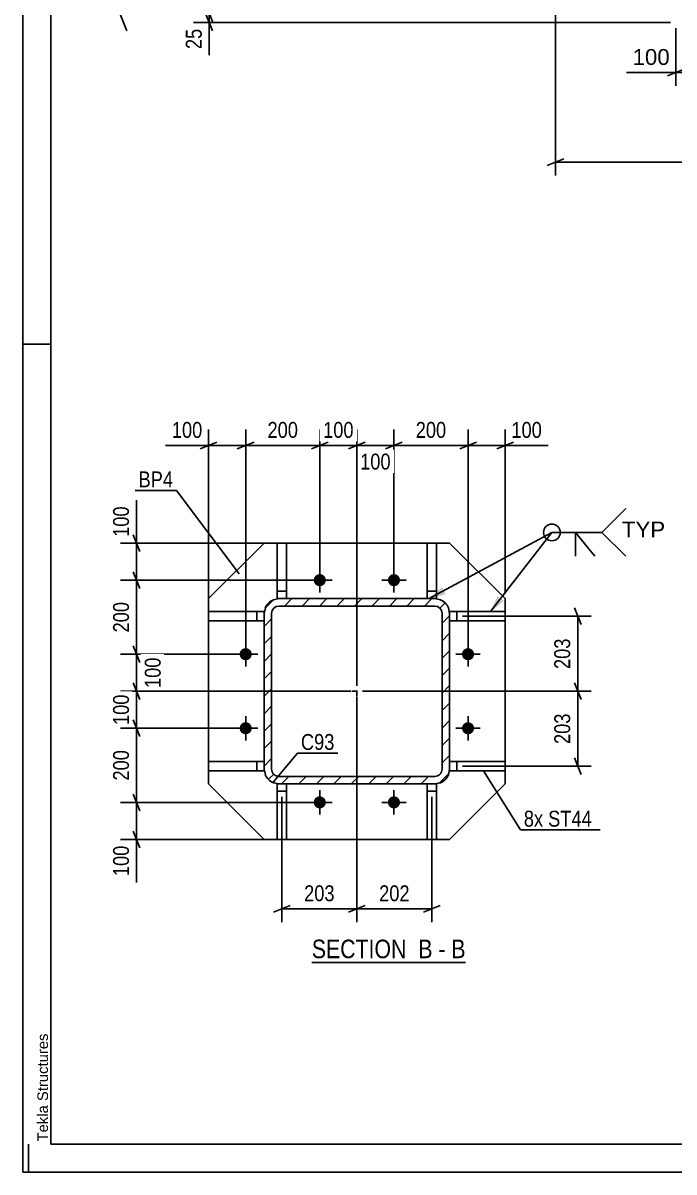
# Model space of a CAD drawing. Header units: millimetres. Extents: x 0 to 841, y 0 to 594.
# Drawn here: x 0 to 117.1, y 0 to 206.8 of the extents above; entities that cross this region are included whole.
import ezdxf

# ---------------------------------------------------------------- set-up
doc = ezdxf.new("R2010")
doc.units = ezdxf.units.MM
doc.linetypes.add('DXK_LINE_DOT2', pattern=[3.9198, 1.9599, -1.9599])
doc.linetypes.add('DXK_LINE_DOT3', pattern=[5.9187, 2.979, -0.9799, 0.9799, -0.9799])
doc.styles.add('Arial', font='ARIAL.TTF', dxfattribs={"height": 0.2})
doc.styles.add('Arial Narrow', font='ARIALN.TTF', dxfattribs={"height": 0.2})

# ---------------------------------------------------------------- blocks, each defined once
blk = doc.blocks.new('Unknown-284933746-1132')
at = {"color": 5, "linetype": 'Continuous'}
for p, q in [((0, 594), (0, 0)), ((5, 589), (5, 5)), ((5, 149), (0, 149)), ((1, 0), (1, 5)), ((5, 5), (836, 5)), ((0, 0), (841, 0))]:
    blk.add_line(p, q, dxfattribs=at)
at = {"color": 174, "linetype": 'Continuous', "style": 'Arial'}
blk.add_text('Tekla Structures', height=1.9102, rotation=90, dxfattribs=at).set_placement((4.5, 5.5))
blk = doc.blocks.new('Unknown-284933746-11 - 1245')
at = {"color": 6, "linetype": 'Continuous'}
blk.add_line((51.95, 37.74), (79.6, 37.74), dxfattribs=at)
at = {"color": 0, "linetype": 'Continuous'}
for points in [[(70.06, 38.49), (70.06, 41.99), (51.95, 41.99), (51.95, 38.49)], [(73.67, 38.49), (73.67, 41.99), (71.11, 41.99), (71.11, 38.49)], [(75.99, 38.49), (75.99, 41.99), (74.72, 41.99), (74.72, 38.49)], [(79.6, 38.49), (79.6, 41.99), (77.04, 41.99), (77.04, 38.49)]]:
    blk.add_wipeout(points, dxfattribs=at)
at = {"color": 7, "linetype": 'Continuous', "style": 'Arial Narrow'}
for s, p in [('SECTION ', (51.95, 38.49)), ('B', (71.11, 38.49)), ('B', (77.04, 38.49)), ('-', (74.72, 38.49))]:
    blk.add_text(s, height=3.34, dxfattribs=at).set_placement(p)
blk = doc.blocks.new('Part-284933746-1396 - 1245')
at = {"color": 2, "linetype": 'Continuous'}
for p, q in [((86.72, 73.88), (76.72, 73.88)), ((76.72, 72.21), (76.72, 72.54)), ((78.05, 72.21), (78.05, 73.88)), ((86.72, 72.21), (86.72, 73.88)), ((86.72, 72.21), (76.72, 72.21))]:
    blk.add_line(p, q, dxfattribs=at)
at = {"color": 7, "linetype": 'DXK_LINE_DOT2'}
for p in [(76.72, 73.88), (76.72, 72.54)]:
    blk.add_line(p, (76.72, 73.88), dxfattribs=at)
blk = doc.blocks.new('Part-284933746-1332 - 1245')
at = {"linetype": 'Continuous'}
h = blk.add_hatch(dxfattribs=at)
h.set_pattern_fill('', scale=0.7, style=0, pattern_type=0)
h.set_pattern_definition([(45, (45.031, 103.0072), (-1.57154, 1.57154), [])])
h.paths.add_polyline_path([(46.05, 103.21), (45.03, 103.01), (44.17, 102.43), (43.59, 101.56), (43.38, 100.54), (43.38, 72.54), (43.59, 71.52), (44.17, 70.66), (45.03, 70.08), (46.05, 69.88), (74.05, 69.88), (75.07, 70.08), (75.94, 70.66), (76.52, 71.52), (76.72, 72.54), (76.72, 100.54), (76.52, 101.56), (75.94, 102.43), (75.07, 103.01), (74.05, 103.21)])
h.paths.add_polyline_path([(74.56, 101.78), (74.99, 101.49), (75.28, 101.05), (75.38, 100.54), (75.38, 72.54), (75.28, 72.03), (74.99, 71.6), (74.56, 71.31), (74.05, 71.21), (46.05, 71.21), (45.54, 71.31), (45.11, 71.6), (44.82, 72.03), (44.72, 72.54), (44.72, 100.54), (44.82, 101.05), (45.11, 101.49), (45.54, 101.78), (46.05, 101.88), (74.05, 101.88)])
at = {"color": 7, "linetype": 'DXK_LINE_DOT2'}
for p, q in [((43.38, 100.54), (43.59, 101.56)), ((45.03, 103.01), (46.05, 103.21)), ((46.05, 101.88), (45.54, 101.78)), ((46.05, 103.21), (74.05, 103.21)), ((46.05, 101.88), (74.05, 101.88)), ((74.05, 103.21), (75.07, 103.01)), ((74.56, 101.78), (74.05, 101.88)), ((76.52, 101.56), (76.72, 100.54)), ((43.38, 72.54), (43.38, 100.54)), ((44.82, 101.05), (44.72, 100.54)), ((44.72, 72.54), (44.72, 100.54)), ((75.38, 100.54), (75.28, 101.05)), ((75.38, 72.54), (75.38, 100.54)), ((76.72, 72.54), (76.72, 100.54)), ((43.59, 71.52), (43.38, 72.54)), ((44.72, 72.54), (44.82, 72.03)), ((75.28, 72.03), (75.38, 72.54)), ((76.72, 72.54), (76.52, 71.52)), ((45.54, 71.31), (46.05, 71.21)), ((46.05, 71.21), (74.05, 71.21)), ((74.05, 71.21), (74.56, 71.31)), ((46.05, 69.88), (45.03, 70.08)), ((46.05, 69.88), (74.05, 69.88)), ((75.07, 70.08), (74.05, 69.88))]:
    blk.add_line(p, q, dxfattribs=at)
at = {"color": 2, "linetype": 'Continuous'}
for p, q in [((43.59, 101.56), (43.38, 100.54)), ((46.05, 103.21), (45.03, 103.01)), ((45.54, 101.78), (46.05, 101.88)), ((46.05, 103.21), (74.05, 103.21)), ((46.05, 101.88), (74.05, 101.88)), ((75.07, 103.01), (74.05, 103.21)), ((74.05, 101.88), (74.56, 101.78)), ((76.72, 100.54), (76.52, 101.56)), ((43.38, 72.54), (43.38, 100.54)), ((44.72, 100.54), (44.82, 101.05)), ((44.72, 72.54), (44.72, 100.54)), ((75.28, 101.05), (75.38, 100.54)), ((75.38, 72.54), (75.38, 100.54)), ((76.72, 72.54), (76.72, 100.54)), ((43.38, 72.54), (43.59, 71.52)), ((44.82, 72.03), (44.72, 72.54)), ((75.38, 72.54), (75.28, 72.03)), ((76.52, 71.52), (76.72, 72.54)), ((46.05, 71.21), (45.54, 71.31)), ((46.05, 71.21), (74.05, 71.21)), ((74.56, 71.31), (74.05, 71.21)), ((45.03, 70.08), (46.05, 69.88)), ((46.05, 69.88), (74.05, 69.88)), ((74.05, 69.88), (75.07, 70.08))]:
    blk.add_line(p, q, dxfattribs=at)
at = {"color": 7, "linetype": 'DXK_LINE_DOT3'}
for p, q in [((60.05, 96.54), (60.05, 76.54)), ((70.05, 86.54), (50.05, 86.54))]:
    blk.add_line(p, q, dxfattribs=at)
at = {"color": 7, "linetype": 'DXK_LINE_DOT2'}
for centre, radius, start, end in [((46.05, 100.54), 2.67, 112.5, 157.5), ((46.05, 100.54), 1.33, 112.5, 157.5), ((74.05, 100.54), 1.33, 22.5, 67.5), ((74.05, 100.54), 2.67, 22.5, 67.5), ((46.05, 72.54), 2.67, 202.5, 247.5), ((46.05, 72.54), 1.33, 202.5, 247.5), ((74.05, 72.54), 1.33, 292.5, 337.5), ((74.05, 72.54), 2.67, 292.5, 337.5)]:
    blk.add_arc(centre, radius, start, end, dxfattribs=at)
at = {"color": 2, "linetype": 'Continuous'}
for centre, radius, start, end in [((46.05, 100.54), 2.67, 112.5, 157.5), ((46.05, 100.54), 1.33, 112.5, 157.5), ((74.05, 100.54), 1.33, 22.5, 67.5), ((74.05, 100.54), 2.67, 22.5, 67.5), ((46.05, 72.54), 2.67, 202.5, 247.5), ((46.05, 72.54), 1.33, 202.5, 247.5), ((74.05, 72.54), 1.33, 292.5, 337.5), ((74.05, 72.54), 2.67, 292.5, 337.5)]:
    blk.add_arc(centre, radius, start, end, dxfattribs=at)
blk = doc.blocks.new('Bolt-284933746-1316 - 1245')
at = {"linetype": 'Continuous'}
for points in [[(54.48, 106.54, -1), (52.28, 106.54, -1)], [(67.82, 106.54, -1), (65.62, 106.54, -1)], [(41.15, 93.21, -1), (38.95, 93.21, -1)], [(81.15, 93.21, -1), (78.95, 93.21, -1)], [(41.15, 79.88, -1), (38.95, 79.88, -1)], [(81.15, 79.88, -1), (78.95, 79.88, -1)], [(54.48, 66.54, -1), (52.28, 66.54, -1)], [(67.82, 66.54, -1), (65.62, 66.54, -1)]]:
    blk.add_hatch(color=1, dxfattribs=at).paths.add_polyline_path(points)
at = {"color": 1, "linetype": 'Continuous'}
for p, q in [((53.38, 108.74), (53.38, 104.34)), ((66.72, 108.74), (66.72, 104.34)), ((55.58, 106.54), (51.18, 106.54)), ((68.92, 106.54), (64.52, 106.54)), ((40.05, 95.41), (40.05, 91.01)), ((80.05, 95.41), (80.05, 91.01)), ((42.25, 93.21), (37.85, 93.21)), ((82.25, 93.21), (77.85, 93.21)), ((40.05, 82.08), (40.05, 77.68)), ((80.05, 82.08), (80.05, 77.68)), ((42.25, 79.88), (37.85, 79.88)), ((82.25, 79.88), (77.85, 79.88)), ((53.38, 68.74), (53.38, 64.34)), ((66.72, 68.74), (66.72, 64.34)), ((55.58, 66.54), (51.18, 66.54)), ((68.92, 66.54), (64.52, 66.54))]:
    blk.add_line(p, q, dxfattribs=at)
blk = doc.blocks.new('Part-284933746-1391 - 1245')
at = {"color": 2, "linetype": 'Continuous'}
for p, q in [((45.72, 59.88), (45.72, 69.88)), ((45.72, 69.88), (46.05, 69.88)), ((45.72, 68.54), (47.38, 68.54)), ((47.38, 69.88), (47.38, 59.88)), ((47.38, 59.88), (45.72, 59.88))]:
    blk.add_line(p, q, dxfattribs=at)
at = {"color": 7, "linetype": 'DXK_LINE_DOT2'}
blk.add_line((47.38, 69.88), (46.05, 69.88), dxfattribs=at)
blk = doc.blocks.new('Part-284933746-1386 - 1245')
at = {"color": 2, "linetype": 'Continuous'}
for p, q in [((76.72, 100.88), (76.72, 100.55)), ((76.72, 100.88), (86.72, 100.88)), ((78.05, 100.88), (78.05, 99.21)), ((86.72, 100.88), (86.72, 99.21)), ((86.72, 99.21), (76.72, 99.21))]:
    blk.add_line(p, q, dxfattribs=at)
at = {"color": 7, "linetype": 'DXK_LINE_DOT2'}
for p in [(76.72, 100.55), (76.72, 99.21)]:
    blk.add_line(p, (76.72, 99.21), dxfattribs=at)
blk = doc.blocks.new('Part-284933746-1366 - 1245')
at = {"color": 2, "linetype": 'Continuous'}
for p, q in [((33.38, 103.21), (43.38, 113.21)), ((43.38, 113.21), (45.72, 113.21)), ((72.72, 113.21), (47.38, 113.21)), ((76.72, 113.21), (74.38, 113.21)), ((86.72, 103.21), (76.72, 113.21)), ((33.38, 103.21), (33.38, 100.88)), ((86.72, 69.88), (86.72, 103.21)), ((33.38, 99.21), (33.38, 73.88)), ((33.38, 69.87), (33.38, 72.21)), ((43.38, 59.88), (33.38, 69.87)), ((86.72, 69.88), (76.72, 59.88)), ((45.72, 59.88), (43.38, 59.88)), ((72.72, 59.88), (47.38, 59.88)), ((76.72, 59.88), (74.38, 59.88))]:
    blk.add_line(p, q, dxfattribs=at)
at = {"color": 7, "linetype": 'DXK_LINE_DOT2'}
for p, q in [((45.72, 113.21), (47.38, 113.21)), ((74.38, 113.21), (72.72, 113.21)), ((33.38, 100.88), (33.38, 99.21)), ((33.38, 72.21), (33.38, 73.88)), ((45.72, 59.88), (47.38, 59.88)), ((74.38, 59.88), (72.72, 59.88))]:
    blk.add_line(p, q, dxfattribs=at)
blk = doc.blocks.new('Part-284933746-1381 - 1245')
at = {"color": 2, "linetype": 'Continuous'}
for p, q in [((45.72, 103.21), (45.72, 113.21)), ((45.72, 113.21), (47.38, 113.21)), ((47.38, 113.21), (47.38, 103.21)), ((45.72, 104.54), (47.38, 104.54)), ((45.72, 103.21), (46.05, 103.21))]:
    blk.add_line(p, q, dxfattribs=at)
at = {"color": 7, "linetype": 'DXK_LINE_DOT2'}
blk.add_line((47.38, 103.21), (46.05, 103.21), dxfattribs=at)
blk = doc.blocks.new('Part-284933746-1401 - 1245')
at = {"color": 2, "linetype": 'Continuous'}
for p, q in [((72.72, 113.21), (72.72, 103.21)), ((74.38, 113.21), (72.72, 113.21)), ((74.38, 113.21), (74.38, 103.21)), ((74.38, 104.54), (72.72, 104.54)), ((74.38, 103.21), (74.05, 103.21))]:
    blk.add_line(p, q, dxfattribs=at)
at = {"color": 7, "linetype": 'DXK_LINE_DOT2'}
blk.add_line((72.72, 103.21), (74.05, 103.21), dxfattribs=at)
blk = doc.blocks.new('Part-284933746-1406 - 1245')
at = {"color": 2, "linetype": 'Continuous'}
for p, q in [((33.38, 100.88), (33.38, 99.21)), ((33.38, 100.88), (43.38, 100.88)), ((42.05, 100.88), (42.05, 99.21)), ((43.38, 100.88), (43.38, 99.21)), ((33.38, 99.21), (43.38, 99.21))]:
    blk.add_line(p, q, dxfattribs=at)
blk = doc.blocks.new('Part-284933746-1411 - 1245')
at = {"color": 2, "linetype": 'Continuous'}
for p, q in [((72.72, 59.88), (72.72, 69.88)), ((74.38, 68.54), (72.72, 68.54)), ((74.05, 69.88), (74.38, 69.88)), ((74.38, 69.88), (74.38, 59.88)), ((74.38, 59.88), (72.72, 59.88))]:
    blk.add_line(p, q, dxfattribs=at)
at = {"color": 7, "linetype": 'DXK_LINE_DOT2'}
blk.add_line((74.05, 69.88), (72.72, 69.88), dxfattribs=at)
blk = doc.blocks.new('Part-284933746-1416 - 1245')
at = {"color": 2, "linetype": 'Continuous'}
for p, q in [((33.38, 72.21), (33.38, 73.88)), ((33.38, 73.88), (43.38, 73.88)), ((42.05, 72.21), (42.05, 73.88)), ((43.38, 73.88), (43.38, 72.21)), ((43.38, 72.21), (33.38, 72.21))]:
    blk.add_line(p, q, dxfattribs=at)
blk = doc.blocks.new('StraightDimension-284933746-1509 - 1245')
at = {"color": 7, "linetype": 'Continuous'}
for p, q in [((100.37, 85.04), (99.17, 88.04)), ((61.05, 86.54), (102.17, 86.54)), ((99.77, 73.04), (99.77, 86.54)), ((99.17, 74.54), (100.37, 71.54)), ((79.05, 73.04), (102.17, 73.04))]:
    blk.add_line(p, q, dxfattribs=at)
at = {"color": 0}
blk.add_wipeout([(99.02, 83.14), (94.82, 83.14), (94.82, 76.45), (99.02, 76.45)], dxfattribs=at)
at = {"color": 3, "style": 'Arial Narrow'}
blk.add_text('203', height=2.863, rotation=90.0002, dxfattribs=at).set_placement((98.42, 77.05))
blk = doc.blocks.new('StraightDimension-284933746-14906 - 1245')
at = {"color": 7, "linetype": 'Continuous'}
for p, q in [((66.72, 107.54), (66.72, 133.65)), ((80.05, 94.21), (80.05, 133.65)), ((68.22, 131.4), (65.22, 130.2)), ((66.72, 130.8), (80.05, 130.8)), ((78.55, 130.2), (81.55, 131.4))]:
    blk.add_line(p, q, dxfattribs=at)
at = {"color": 0}
blk.add_wipeout([(76.73, 131.55), (76.73, 135.75), (70.04, 135.75), (70.04, 131.55)], dxfattribs=at)
at = {"color": 3, "style": 'Arial Narrow'}
blk.add_text('200', height=2.863, dxfattribs=at).set_placement((70.64, 132.15))
blk = doc.blocks.new('StraightDimension-284933746-14909 - 1245')
at = {"color": 7, "linetype": 'Continuous'}
for p, q in [((40.05, 94.21), (40.05, 133.65)), ((53.38, 107.54), (53.38, 133.65)), ((41.55, 131.4), (38.55, 130.2)), ((40.05, 130.8), (53.38, 130.8)), ((51.88, 130.2), (54.88, 131.4))]:
    blk.add_line(p, q, dxfattribs=at)
at = {"color": 0}
blk.add_wipeout([(50.06, 131.55), (50.06, 135.75), (43.38, 135.75), (43.38, 131.55)], dxfattribs=at)
at = {"color": 3, "style": 'Arial Narrow'}
blk.add_text('200', height=2.863, dxfattribs=at).set_placement((43.98, 132.15))
blk = doc.blocks.new('StraightDimension-284933746-1498 - 1245')
at = {"color": 7, "linetype": 'Continuous'}
for p, q in [((100.37, 98.54), (99.17, 101.54)), ((79.05, 100.04), (102.17, 100.04)), ((99.77, 86.54), (99.77, 100.04)), ((99.17, 88.04), (100.37, 85.04)), ((61.05, 86.54), (102.17, 86.54))]:
    blk.add_line(p, q, dxfattribs=at)
at = {"color": 0}
blk.add_wipeout([(99.02, 96.64), (94.82, 96.64), (94.82, 89.95), (99.02, 89.95)], dxfattribs=at)
at = {"color": 3, "style": 'Arial Narrow'}
blk.add_text('203', height=2.863, rotation=90.0002, dxfattribs=at).set_placement((98.42, 90.55))
blk = doc.blocks.new('StraightDimension-284933746-1517 - 1245')
at = {"color": 7, "linetype": 'Continuous'}
for p, q in [((60.05, 85.54), (60.05, 44.99)), ((73.55, 67.54), (73.55, 44.99)), ((61.55, 47.99), (58.55, 46.79)), ((72.05, 46.79), (75.05, 47.99)), ((60.05, 47.39), (73.55, 47.39))]:
    blk.add_line(p, q, dxfattribs=at)
at = {"color": 0}
blk.add_wipeout([(70.14, 48.14), (70.14, 52.34), (63.46, 52.34), (63.46, 48.14)], dxfattribs=at)
at = {"color": 3, "style": 'Arial Narrow'}
blk.add_text('202', height=2.863, dxfattribs=at).set_placement((64.06, 48.74))
blk = doc.blocks.new('StraightDimension-284933746-1526 - 1245')
at = {"color": 7, "linetype": 'Continuous'}
for p, q in [((60.05, 85.54), (60.05, 44.99)), ((46.55, 67.54), (46.55, 44.99)), ((48.05, 47.99), (45.05, 46.79)), ((58.55, 46.79), (61.55, 47.99)), ((46.55, 47.39), (60.05, 47.39))]:
    blk.add_line(p, q, dxfattribs=at)
at = {"color": 0}
blk.add_wipeout([(56.64, 48.14), (56.64, 52.34), (49.96, 52.34), (49.96, 48.14)], dxfattribs=at)
at = {"color": 3, "style": 'Arial Narrow'}
blk.add_text('203', height=2.863, dxfattribs=at).set_placement((50.56, 48.74))
blk = doc.blocks.new('StraightDimension-284933746-14905 - 1245')
at = {"color": 7, "linetype": 'Continuous'}
for p, q in [((80.05, 94.21), (80.05, 133.65)), ((86.72, 104.21), (86.72, 133.65)), ((78.55, 130.2), (81.55, 131.4)), ((80.05, 130.8), (86.72, 130.8)), ((88.22, 131.4), (85.22, 130.2))]:
    blk.add_line(p, q, dxfattribs=at)
at = {"color": 0}
blk.add_wipeout([(93.93, 131.55), (93.93, 135.75), (87.24, 135.75), (87.24, 131.55)], dxfattribs=at)
at = {"color": 7, "linetype": 'Continuous'}
blk.add_line((86.72, 130.8), (94.45, 130.8), dxfattribs=at)
blk.add_line((86.72, 130.8), (94.45, 130.8), dxfattribs=at)
at = {"color": 3, "style": 'Arial Narrow'}
blk.add_text('100', height=2.863, dxfattribs=at).set_placement((87.84, 132.15))
blk = doc.blocks.new('StraightDimension-284933746-14907 - 1245')
at = {"color": 7, "linetype": 'Continuous'}
for p, q in [((60.05, 87.54), (60.05, 133.2)), ((66.72, 107.54), (66.72, 133.2)), ((58.55, 130.2), (61.55, 131.4)), ((60.05, 130.8), (66.72, 130.8)), ((68.22, 131.4), (65.22, 130.2))]:
    blk.add_line(p, q, dxfattribs=at)
at = {"color": 0}
blk.add_wipeout([(66.73, 125.85), (66.73, 130.05), (60.04, 130.05), (60.04, 125.85)], dxfattribs=at)
at = {"color": 3, "style": 'Arial Narrow'}
blk.add_text('100', height=2.863, dxfattribs=at).set_placement((60.64, 126.45))
blk = doc.blocks.new('StraightDimension-284933746-14908 - 1245')
at = {"color": 7, "linetype": 'Continuous'}
for p, q in [((53.38, 107.54), (53.38, 133.65)), ((60.05, 87.54), (60.05, 133.65)), ((51.88, 130.2), (54.88, 131.4)), ((53.38, 130.8), (60.05, 130.8)), ((61.55, 131.4), (58.55, 130.2))]:
    blk.add_line(p, q, dxfattribs=at)
at = {"color": 0}
blk.add_wipeout([(60.06, 131.55), (60.06, 135.75), (53.38, 135.75), (53.38, 131.55)], dxfattribs=at)
at = {"color": 3, "style": 'Arial Narrow'}
blk.add_text('100', height=2.863, dxfattribs=at).set_placement((53.98, 132.15))
blk = doc.blocks.new('StraightDimension-284933746-14910 - 1245')
at = {"color": 7, "linetype": 'Continuous'}
for p, q in [((33.38, 101.88), (33.38, 133.65)), ((40.05, 94.21), (40.05, 133.65)), ((31.88, 130.2), (34.88, 131.4)), ((33.38, 130.8), (40.05, 130.8)), ((41.55, 131.4), (38.55, 130.2))]:
    blk.add_line(p, q, dxfattribs=at)
at = {"color": 0}
blk.add_wipeout([(32.86, 131.55), (32.86, 135.75), (26.17, 135.75), (26.17, 131.55)], dxfattribs=at)
at = {"color": 7, "linetype": 'Continuous'}
blk.add_line((33.38, 130.8), (25.65, 130.8), dxfattribs=at)
blk.add_line((33.38, 130.8), (25.65, 130.8), dxfattribs=at)
at = {"color": 3, "style": 'Arial Narrow'}
blk.add_text('100', height=2.863, dxfattribs=at).set_placement((26.77, 132.15))
blk = doc.blocks.new('StraightDimension-284933746-14958 - 1245')
at = {"color": 7, "linetype": 'Continuous'}
for p, q in [((19.81, 114.71), (21.01, 111.71)), ((71.72, 113.21), (17.56, 113.21)), ((20.41, 106.54), (20.41, 113.21)), ((21.01, 105.04), (19.81, 108.04)), ((52.38, 106.54), (17.56, 106.54))]:
    blk.add_line(p, q, dxfattribs=at)
at = {"color": 0}
blk.add_wipeout([(19.66, 120.42), (15.46, 120.42), (15.46, 113.74), (19.66, 113.74)], dxfattribs=at)
at = {"color": 7, "linetype": 'Continuous'}
blk.add_line((20.41, 113.21), (20.41, 120.94), dxfattribs=at)
blk.add_line((20.41, 113.21), (20.41, 120.94), dxfattribs=at)
at = {"color": 3, "style": 'Arial Narrow'}
blk.add_text('100', height=2.863, rotation=90.0002, dxfattribs=at).set_placement((19.06, 114.34))
blk = doc.blocks.new('StraightDimension-284933746-14959 - 1245')
at = {"color": 7, "linetype": 'Continuous'}
for p, q in [((21.01, 105.04), (19.81, 108.04)), ((52.38, 106.54), (17.56, 106.54)), ((20.41, 93.21), (20.41, 106.54)), ((39.05, 93.21), (17.56, 93.21)), ((19.81, 94.71), (21.01, 91.71))]:
    blk.add_line(p, q, dxfattribs=at)
at = {"color": 0}
blk.add_wipeout([(19.66, 103.22), (15.46, 103.22), (15.46, 96.53), (19.66, 96.53)], dxfattribs=at)
at = {"color": 3, "style": 'Arial Narrow'}
blk.add_text('200', height=2.863, rotation=90.0002, dxfattribs=at).set_placement((19.06, 97.13))
blk = doc.blocks.new('StraightDimension-284933746-14960 - 1245')
at = {"color": 7, "linetype": 'Continuous'}
for p, q in [((39.05, 93.21), (18.01, 93.21)), ((19.81, 94.71), (21.01, 91.71)), ((20.41, 86.54), (20.41, 93.21)), ((21.01, 85.04), (19.81, 88.04)), ((59.05, 86.54), (18.01, 86.54))]:
    blk.add_line(p, q, dxfattribs=at)
at = {"color": 0}
blk.add_wipeout([(25.36, 93.22), (21.16, 93.22), (21.16, 86.53), (25.36, 86.53)], dxfattribs=at)
at = {"color": 3, "style": 'Arial Narrow'}
blk.add_text('100', height=2.863, rotation=90.0002, dxfattribs=at).set_placement((24.76, 87.13))
blk = doc.blocks.new('StraightDimension-284933746-14961 - 1245')
at = {"color": 7, "linetype": 'Continuous'}
for p, q in [((19.81, 88.04), (21.01, 85.04)), ((59.05, 86.54), (17.56, 86.54)), ((20.41, 79.88), (20.41, 86.54)), ((21.01, 78.38), (19.81, 81.38)), ((39.05, 79.88), (17.56, 79.88))]:
    blk.add_line(p, q, dxfattribs=at)
at = {"color": 0}
blk.add_wipeout([(19.66, 86.55), (15.46, 86.55), (15.46, 79.87), (19.66, 79.87)], dxfattribs=at)
at = {"color": 3, "style": 'Arial Narrow'}
blk.add_text('100', height=2.863, rotation=90.0002, dxfattribs=at).set_placement((19.06, 80.47))
blk = doc.blocks.new('StraightDimension-284933746-14962 - 1245')
at = {"color": 7, "linetype": 'Continuous'}
for p, q in [((21.01, 78.38), (19.81, 81.38)), ((39.05, 79.88), (17.56, 79.88)), ((20.41, 66.54), (20.41, 79.88)), ((52.38, 66.54), (17.56, 66.54)), ((19.81, 68.04), (21.01, 65.04))]:
    blk.add_line(p, q, dxfattribs=at)
at = {"color": 0}
blk.add_wipeout([(19.66, 76.55), (15.46, 76.55), (15.46, 69.87), (19.66, 69.87)], dxfattribs=at)
at = {"color": 3, "style": 'Arial Narrow'}
blk.add_text('200', height=2.863, rotation=90.0002, dxfattribs=at).set_placement((19.06, 70.47))
blk = doc.blocks.new('StraightDimension-284933746-14963 - 1245')
at = {"color": 7, "linetype": 'Continuous'}
for p, q in [((52.38, 66.54), (17.56, 66.54)), ((19.81, 68.04), (21.01, 65.04)), ((20.41, 59.88), (20.41, 66.54)), ((21.01, 58.38), (19.81, 61.38)), ((71.72, 59.88), (17.56, 59.88))]:
    blk.add_line(p, q, dxfattribs=at)
at = {"color": 0}
blk.add_wipeout([(19.66, 59.35), (15.46, 59.35), (15.46, 52.67), (19.66, 52.67)], dxfattribs=at)
at = {"color": 7, "linetype": 'Continuous'}
blk.add_line((20.41, 59.88), (20.41, 52.14), dxfattribs=at)
blk.add_line((20.41, 59.88), (20.41, 52.14), dxfattribs=at)
at = {"color": 3, "style": 'Arial Narrow'}
blk.add_text('100', height=2.863, rotation=90.0002, dxfattribs=at).set_placement((19.06, 53.27))
blk = doc.blocks.new('StraightDimension-284933746-2266 - 1979')
at = {"color": 7, "linetype": 'Continuous'}
for p, q in [((117.44, 205.92), (117.44, 195.53)), ((124.11, 206.76), (124.11, 195.53)), ((115.94, 197.33), (118.94, 198.53)), ((117.44, 197.93), (124.11, 197.93)), ((125.61, 198.53), (122.61, 197.33))]:
    blk.add_line(p, q, dxfattribs=at)
at = {"color": 0}
blk.add_wipeout([(116.91, 198.68), (116.91, 202.88), (109.04, 202.88), (109.04, 198.68)], dxfattribs=at)
at = {"color": 7, "linetype": 'Continuous'}
blk.add_line((117.44, 197.93), (108.52, 197.93), dxfattribs=at)
blk.add_line((117.44, 197.93), (108.52, 197.93), dxfattribs=at)
at = {"color": 3, "style": 'Arial'}
blk.add_text('100', height=2.865, dxfattribs=at).set_placement((109.64, 199.28))
blk = doc.blocks.new('StraightDimension-284933746-2323 - 1979')
at = {"color": 7, "linetype": 'Continuous'}
for p, q in [((95.77, 244.4), (95.77, 179.39)), ((194.1, 244.4), (194.1, 179.39)), ((97.27, 182.39), (94.27, 181.19)), ((192.6, 181.19), (195.6, 182.39)), ((95.77, 181.79), (194.1, 181.79))]:
    blk.add_line(p, q, dxfattribs=at)
at = {"color": 0}
blk.add_wipeout([(149.98, 182.54), (149.98, 186.74), (139.89, 186.74), (139.89, 182.54)], dxfattribs=at)
at = {"color": 3, "style": 'Arial'}
blk.add_text('1475', height=2.865, dxfattribs=at).set_placement((140.49, 183.14))
blk = doc.blocks.new('StraightDimension-284933746-2587 - 1979')
at = {"color": 7, "linetype": 'Continuous'}
for p, q in [((32.89, 210.09), (34.09, 207.09)), ((116.44, 208.59), (30.64, 208.59)), ((116.44, 206.92), (30.64, 206.92)), ((34.09, 205.42), (32.89, 208.42)), ((33.49, 206.92), (33.49, 208.59))]:
    blk.add_line(p, q, dxfattribs=at)
at = {"color": 0}
blk.add_wipeout([(32.74, 206.4), (28.54, 206.4), (28.54, 201.54), (32.74, 201.54)], dxfattribs=at)
at = {"color": 7, "linetype": 'Continuous'}
blk.add_line((33.49, 206.92), (33.49, 201.02), dxfattribs=at)
blk.add_line((33.49, 206.92), (33.49, 201.02), dxfattribs=at)
at = {"color": 3, "style": 'Arial Narrow'}
blk.add_text('25', height=2.863, rotation=90.0002, dxfattribs=at).set_placement((32.14, 202.14))
blk = doc.blocks.new('StraightDimension-284933746-10534 - 1979')
at = {"color": 7, "linetype": 'Continuous'}
blk.add_line((17.47, 208.42), (18.67, 205.42), dxfattribs=at)
blk = doc.blocks.new('MarkSet-284933746-1642 - 1245')
at = {"color": 0}
blk.add_wipeout([(93.55, 62.17), (93.55, 65.17), (90.08, 65.17), (90.08, 62.17)], dxfattribs=at)
blk.add_wipeout([(93.55, 62.17), (93.55, 65.17), (90.08, 65.17), (90.08, 62.17)], dxfattribs=at)
at = {"color": 30, "linetype": 'Continuous'}
blk.add_line((82.8, 72.21), (89.48, 61.57), dxfattribs=at)
at = {"color": 0}
blk.add_wipeout([(102.3, 62.17), (102.3, 65.17), (94.45, 65.17), (94.45, 62.17)], dxfattribs=at)
blk.add_wipeout([(102.3, 62.17), (102.3, 65.17), (94.45, 65.17), (94.45, 62.17)], dxfattribs=at)
at = {"color": 30, "linetype": 'Continuous'}
blk.add_line((89.48, 61.57), (103.8, 61.57), dxfattribs=at)
at = {"color": 3, "style": 'Arial Narrow'}
for s, p in [('8x', (90.08, 62.17)), ('ST44', (94.45, 62.17))]:
    blk.add_text(s, height=2.863, dxfattribs=at).set_placement(p)
blk = doc.blocks.new('Mark-284933746-1327 - 1245')
at = {"color": 0}
blk.add_wipeout([(56.02, 75.98), (56.02, 78.98), (49.99, 78.98), (49.99, 75.98)], dxfattribs=at)
blk.add_wipeout([(56.02, 75.98), (56.02, 78.98), (49.99, 78.98), (49.99, 75.98)], dxfattribs=at)
at = {"color": 30, "linetype": 'Continuous'}
for p, q in [((45.08, 70.22), (49.39, 75.38)), ((49.39, 75.38), (56.62, 75.38))]:
    blk.add_line(p, q, dxfattribs=at)
at = {"color": 3, "style": 'Arial Narrow'}
blk.add_text('C93', height=2.863, dxfattribs=at).set_placement((49.99, 75.98))
blk = doc.blocks.new('Mark-284933746-1362 - 1245')
at = {"color": 0}
blk.add_wipeout([(26.99, 123.25), (26.99, 126.25), (20.78, 126.25), (20.78, 123.25)], dxfattribs=at)
blk.add_wipeout([(26.99, 123.25), (26.99, 126.25), (20.78, 126.25), (20.78, 123.25)], dxfattribs=at)
at = {"color": 30, "linetype": 'Continuous'}
for p in [(20.18, 122.65), (38.9, 107.7)]:
    blk.add_line(p, (27.59, 122.65), dxfattribs=at)
at = {"color": 3, "style": 'Arial Narrow'}
blk.add_text('BP4', height=2.863, dxfattribs=at).set_placement((20.78, 123.25))
blk = doc.blocks.new('WeldMark-284933746-1582 - 1245')
at = {"linetype": 'Continuous'}
for points in [[(76.06, 103.98), (73.06, 103.21), (75.35, 105.3)], [(86.53, 102.79), (84.1, 100.88), (85.34, 103.71)]]:
    blk.add_hatch(color=30, dxfattribs=at).paths.add_polyline_path(points)
at = {"color": 30, "linetype": 'Continuous'}
for p, q in [((73.06, 103.21), (95.12, 115.12)), ((84.1, 100.88), (95.12, 115.12)), ((95.12, 115.12), (104.12, 115.12))]:
    blk.add_line(p, q, dxfattribs=at)
at = {"color": 3, "linetype": 'Continuous'}
for q in [(102.83, 110.83), (99.4, 110.83)]:
    blk.add_line((99.4, 115.12), q, dxfattribs=at)
for start, end in [(90, 270), (270, 90)]:
    blk.add_arc((95.12, 115.12), 1.5, start, end, dxfattribs=at)
at = {"color": 0, "linetype": 'Continuous'}
blk.add_wipeout([(115.49, 114.22), (115.49, 117.22), (107.72, 117.22), (107.72, 114.22)], dxfattribs=at)
blk.add_wipeout([(115.49, 114.22), (115.49, 117.22), (107.72, 117.22), (107.72, 114.22)], dxfattribs=at)
at = {"color": 3, "linetype": 'Continuous'}
for q in [(108.4, 119.41), (108.4, 110.83)]:
    blk.add_line((104.12, 115.12), q, dxfattribs=at)
at = {"color": 3, "linetype": 'Continuous', "style": 'Arial'}
blk.add_text('TYP', height=2.865, dxfattribs=at).set_placement((107.72, 114.22))

msp = doc.modelspace()

# ---------------------------------------------------------------- block references
for name in ['Unknown-284933746-1132', 'Part-284933746-1366 - 1245', 'Part-284933746-1381 - 1245', 'Part-284933746-1401 - 1245', 'Bolt-284933746-1316 - 1245', 'Part-284933746-1332 - 1245', 'Part-284933746-1406 - 1245', 'Part-284933746-1386 - 1245', 'Part-284933746-1416 - 1245', 'Part-284933746-1396 - 1245', 'Part-284933746-1391 - 1245', 'Part-284933746-1411 - 1245']:
    msp.add_blockref(name, (0, 0))

# ---------------------------------------------------------------- next in the draw order: block references
for name in ['StraightDimension-284933746-2266 - 1979', 'StraightDimension-284933746-14909 - 1245', 'StraightDimension-284933746-14906 - 1245', 'StraightDimension-284933746-1509 - 1245', 'Unknown-284933746-11 - 1245']:
    msp.add_blockref(name, (0, 0))

# ---------------------------------------------------------------- next in the draw order: block references
for name in ['StraightDimension-284933746-2323 - 1979', 'StraightDimension-284933746-14910 - 1245', 'StraightDimension-284933746-1498 - 1245', 'MarkSet-284933746-1642 - 1245']:
    msp.add_blockref(name, (0, 0))

# ---------------------------------------------------------------- next in the draw order: block references
for name in ['StraightDimension-284933746-2587 - 1979', 'StraightDimension-284933746-14905 - 1245', 'StraightDimension-284933746-14907 - 1245', 'StraightDimension-284933746-1517 - 1245']:
    msp.add_blockref(name, (0, 0))

# ---------------------------------------------------------------- next in the draw order: block references
for name in ['StraightDimension-284933746-10534 - 1979', 'StraightDimension-284933746-14908 - 1245', 'WeldMark-284933746-1582 - 1245', 'StraightDimension-284933746-1526 - 1245']:
    msp.add_blockref(name, (0, 0))

# ---------------------------------------------------------------- next in the draw order: block references
msp.add_blockref('StraightDimension-284933746-14958 - 1245', (0, 0))

# ---------------------------------------------------------------- next in the draw order: block references
msp.add_blockref('StraightDimension-284933746-14959 - 1245', (0, 0))

# ---------------------------------------------------------------- next in the draw order: block references
for name in ['Mark-284933746-1362 - 1245', 'StraightDimension-284933746-14960 - 1245']:
    msp.add_blockref(name, (0, 0))

# ---------------------------------------------------------------- next in the draw order: block references
msp.add_blockref('StraightDimension-284933746-14961 - 1245', (0, 0))

# ---------------------------------------------------------------- next in the draw order: block references
msp.add_blockref('StraightDimension-284933746-14962 - 1245', (0, 0))

# ---------------------------------------------------------------- next in the draw order: block references
for name in ['Mark-284933746-1327 - 1245', 'StraightDimension-284933746-14963 - 1245']:
    msp.add_blockref(name, (0, 0))

doc.saveas('drawing.dxf')
